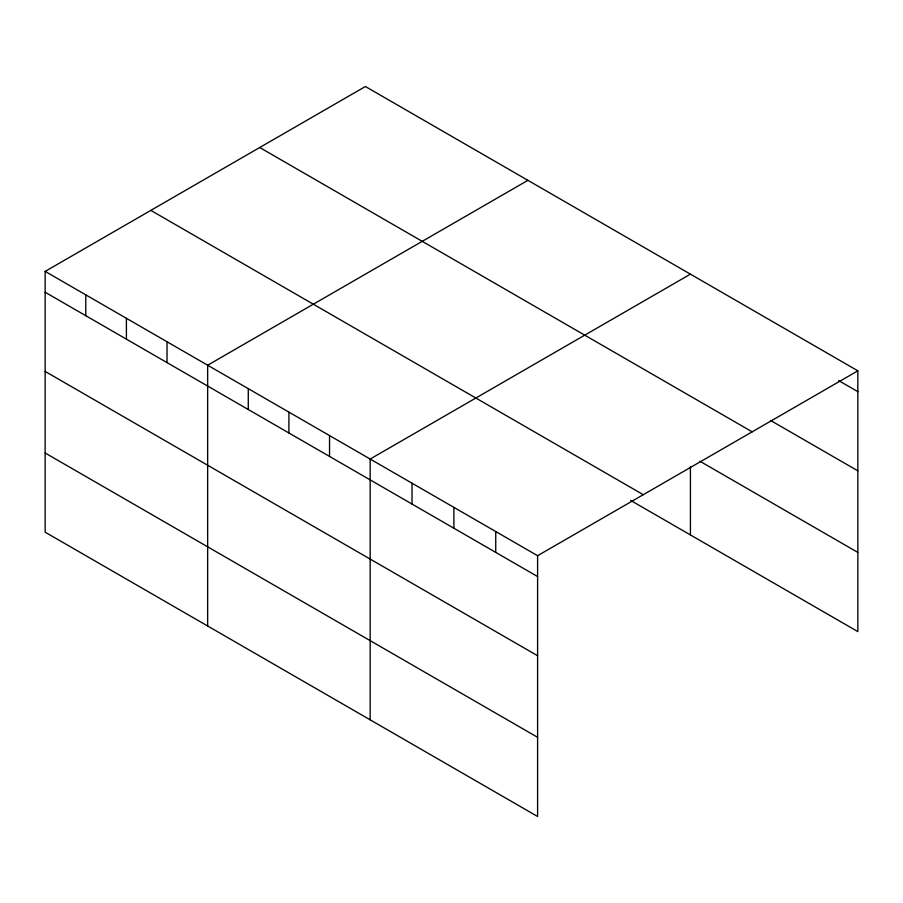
<?xml version="1.0" encoding="UTF-8"?>
<svg xmlns="http://www.w3.org/2000/svg" width="903" height="903" viewBox="0 0 903 903"><rect width="100%" height="100%" fill="white"/><g stroke="black" fill="none" stroke-linecap="round" stroke-linejoin="round"><path stroke-width="1.35" d="M537.601 655.736L537.601 555.706L45.15 271.397L45.15 532.183L537.601 816.493L537.601 655.736L45.15 371.426M630.678 500.443L857.85 631.603L857.85 370.817L365.399 86.507L45.15 271.397M527.916 180.329L207.656 365.218L207.656 626.005M690.423 274.151L370.162 459.051L370.162 719.826M537.601 555.706L857.85 370.817M838.718 380.614L857.85 391.665M770.541 420.437L857.85 470.835M259.725 147.516L752.165 431.826M699.983 461.275L857.85 552.422M150.835 210.388L643.275 494.697M45.15 292.245L537.601 576.554M45.15 453.001L537.601 737.311M690.423 466.862L690.423 534.937M495.736 531.551L495.736 552.388M453.882 507.384L453.882 528.221M412.028 483.218L412.028 504.055M329.539 435.596L329.539 456.433M288.915 412.129L288.915 432.977M248.28 388.674L248.28 409.522M167.032 341.763L167.032 362.611M126.409 318.308L126.409 339.156M85.774 294.852L85.774 315.7"/></g></svg>
